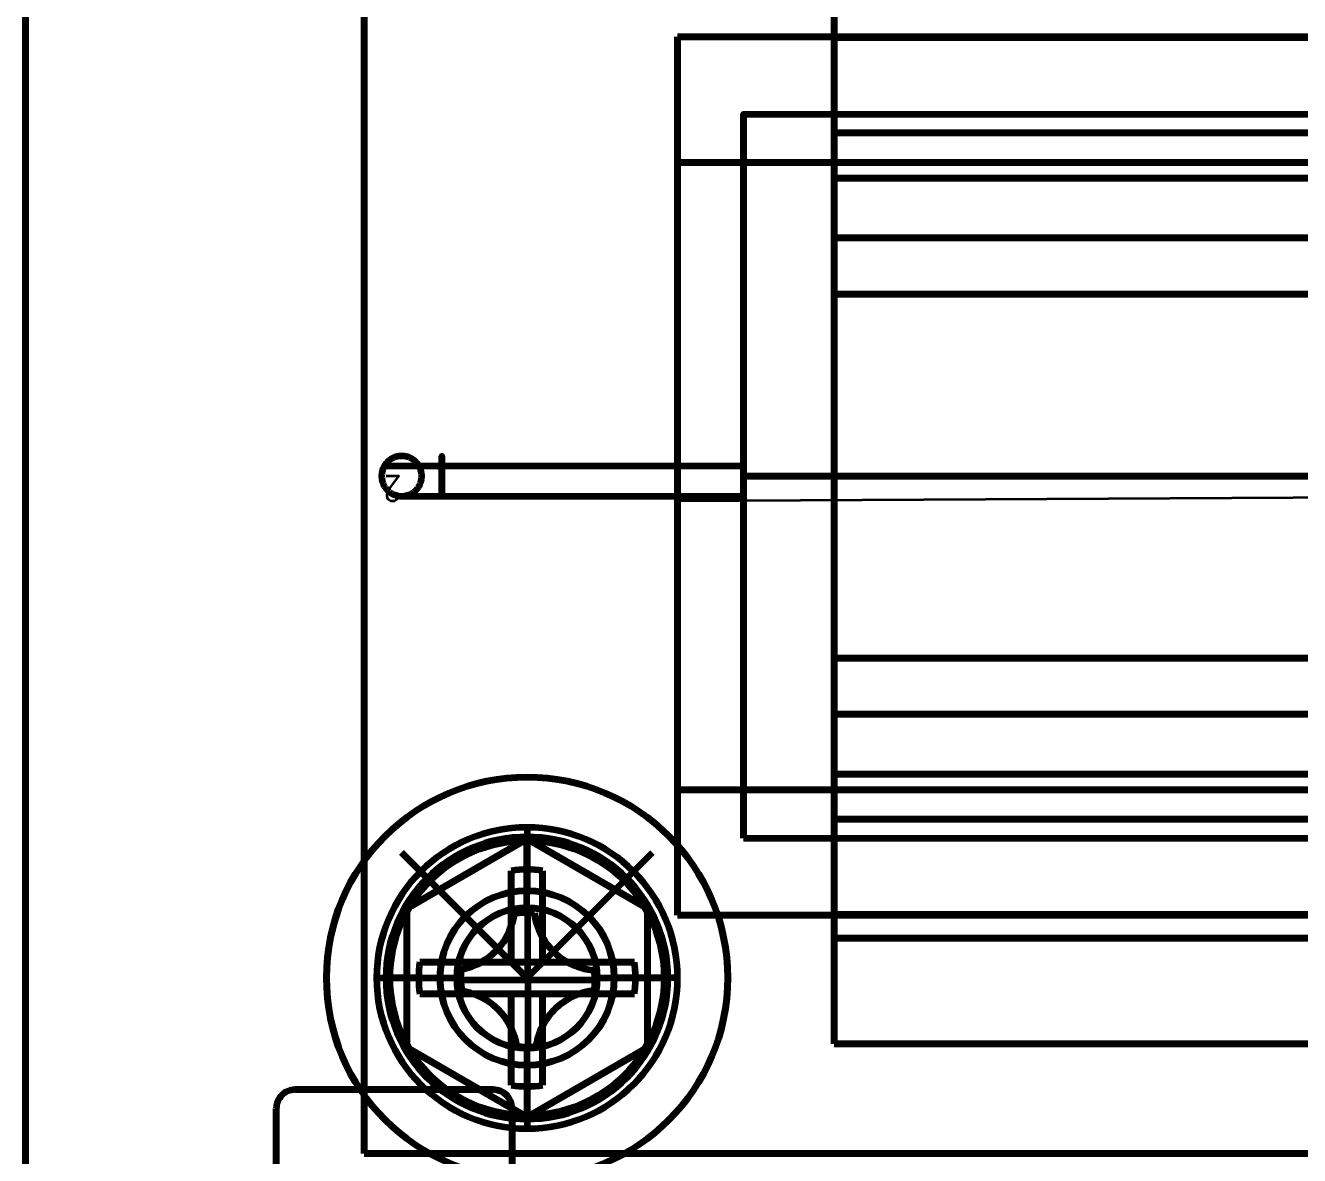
# Model space of a CAD drawing. Header units: inches. Extents: x -0.4 to 8, y -0.5 to 10.5.
# Drawn here: x 0 to 1.016, y 0.259 to 1.159 of the extents above; entities that cross this region are included whole.
import ezdxf

# ---------------------------------------------------------------- set-up
doc = ezdxf.new("R2010")
doc.units = ezdxf.units.IN
doc.header["$LTSCALE"] = 0.504853
doc.header["$MEASUREMENT"] = 0
for name, color, linetype in [('1', 7, 'Continuous'), ('135', 7, 'Continuous'), ('2', 7, 'Continuous'), ('3', 7, 'Continuous'), ('65', 7, 'Continuous'), ('75', 7, 'Continuous'), ('80', 7, 'Continuous')]:
    doc.layers.add(name, color=color, linetype=linetype)
doc.styles.get("Standard").update_dxf_attribs({"font": 'ROMANS.SHX'})

# ---------------------------------------------------------------- blocks, each defined once
blk = doc.blocks.new('H42')
at = {"color": 1, "linetype": 'Continuous', "lineweight": 211}
for p, q in [((0, 0.16, -0.062), (0, 0.16, -0.125)), ((0, 0.12, -0.125), (0, 0.0695, -0.0679)), ((0, 0.0695, -0.0679), (0, 0.0695, -0.062)), ((-0.16, 0, -0.125), (-0.16, 0, -0.062)), ((-0.12, 0, -0.125), (-0.0695, 0, -0.0679)), ((-0.0695, 0, -0.0679), (-0.0695, 0, -0.062)), ((0.12, 0, -0.125), (0.0695, 0, -0.0679)), ((0.0695, 0, -0.0679), (0.0695, 0, -0.062)), ((0.16, 0, -0.062), (0.16, 0, -0.125)), ((0, -0.0695, -0.0679), (0, -0.12, -0.125)), ((0, -0.0695, -0.062), (0, -0.0695, -0.0679)), ((0, -0.16, -0.062), (0, -0.16, -0.125))]:
    blk.add_line(p, q, dxfattribs=at)
at = {"color": 1, "linetype": 'Continuous', "lineweight": 211, "extrusion": (-1e-15, 0, -1)}
for centre, radius in [((0, 0, 0.125), 0.16), ((0, 0, 0.125), 0.12), ((0, 0, 0.125), 0.12), ((0, 0, 0.0679), 0.0695), ((0, 0, 0.062), 0.0695)]:
    blk.add_circle(centre, radius, dxfattribs=at)
at = {"color": 1, "linetype": 'Continuous', "lineweight": 211}
for centre, radius in [((0, 0, -0.062), 0.16), ((0, 0, -0.062), 0.16), ((0, 0, -0.125), 0.16), ((0, 0, -0.0679), 0.0695), ((0, 0, -0.062), 0.0695)]:
    blk.add_circle(centre, radius, dxfattribs=at)
at = {"layer": '2', "color": 1, "linetype": 'Continuous', "lineweight": 211}
blk.add_line((0, 0, -0.0899), (-0.1, 0.1, -0.1899), dxfattribs=at)
blk.add_point((0, 0, -0.0899), dxfattribs=at)
blk = doc.blocks.new('H54')
at = {"color": 1, "linetype": 'Continuous', "lineweight": 211}
for p, q in [((-0.000094, 0.056, -0.058687), (-0.000094, 0.1125, -0.125687)), ((-0.000094, 0.056, 0.124313), (-0.000094, 0.056, -0.058687)), ((0.00066, -0.001414, -0.060366), (0.00066, 0.052031, -0.125687)), ((0.016218, 0.026528, -0.099504), (0.016218, 0.026528, -0.125687)), ((-0.030601, 0.01635, -0.104312), (-0.030601, 0.01635, -0.125687)), ((-0.112594, 0, -0.125687), (-0.056094, 0, -0.058687)), ((-0.056094, 0, -0.058687), (-0.056094, 0, 0.124313)), ((0.055906, 0, 0.124313), (0.055906, 0, -0.058687)), ((0.055906, 0, -0.058687), (0.112406, 0, -0.125687)), ((-0.052784, -0.001414, -0.125687), (0.00066, -0.001414, -0.060366)), ((0.00066, -0.001414, -0.060366), (0.054105, -0.001414, -0.125687)), ((0.00066, -0.001414, -0.060366), (0.00066, -0.054858, -0.125687)), ((0.027414, -0.020292, -0.125687), (0.027414, -0.020292, -0.100386)), ((-0.018388, -0.03047, -0.102979), (-0.018388, -0.03047, -0.125687)), ((-0.000094, -0.056, 0.124313), (-0.000094, -0.056, -0.058687)), ((-0.000094, -0.056, -0.058687), (-0.000094, -0.1125, -0.125687))]:
    blk.add_line(p, q, dxfattribs=at)
for points in [[(-0.05216, 0.006728, -0.125687), (-0.04396, 0.00903, -0.116375), (-0.039138, 0.011099, -0.111356), (-0.030601, 0.01635, -0.104312), (-0.027233, 0.019125, -0.102703), (-0.024118, 0.02216, -0.102167), (-0.020301, 0.026691, -0.103218), (-0.017733, 0.030444, -0.105327), (-0.017367, 0.031042, -0.105742), (-0.015074, 0.035266, -0.109147), (-0.011026, 0.046991, -0.121227), (-0.010765, 0.048274, -0.12268), (-0.010334, 0.050888, -0.125687)], [(-0.05216, 0.006728, -0.125687), (-0.04396, 0.00903, -0.116375), (-0.039138, 0.011099, -0.111356), (-0.030601, 0.01635, -0.104312), (-0.027233, 0.019125, -0.102703), (-0.024118, 0.02216, -0.102167), (-0.020301, 0.026691, -0.103218), (-0.017733, 0.030444, -0.105327), (-0.017367, 0.031042, -0.105742), (-0.015074, 0.035266, -0.109147), (-0.011026, 0.046991, -0.121227), (-0.010765, 0.048274, -0.12268), (-0.010334, 0.050888, -0.125687)], [(0.006016, 0.051762, -0.125687), (0.006893, 0.046666, -0.119622), (0.008217, 0.04184, -0.114032), (0.009674, 0.037917, -0.109683), (0.012139, 0.032813, -0.104489), (0.014233, 0.029342, -0.101454), (0.016546, 0.0261, -0.099196), (0.019379, 0.022735, -0.097709), (0.021379, 0.020669, -0.097375), (0.023762, 0.01848, -0.097627), (0.027535, 0.015513, -0.099185), (0.032546, 0.012346, -0.102811), (0.037585, 0.00989, -0.107564), (0.045366, 0.0073, -0.116034), (0.053596, 0.005946, -0.125687)], [(0.006016, 0.051762, -0.125687), (0.006893, 0.046666, -0.119622), (0.008217, 0.04184, -0.114032), (0.009674, 0.037917, -0.109683), (0.012139, 0.032813, -0.104489), (0.014233, 0.029342, -0.101454), (0.016546, 0.0261, -0.099196), (0.019379, 0.022735, -0.097709), (0.021379, 0.020669, -0.097375), (0.023762, 0.01848, -0.097627), (0.027535, 0.015513, -0.099185), (0.032546, 0.012346, -0.102811), (0.037585, 0.00989, -0.107564), (0.045366, 0.0073, -0.116034), (0.053596, 0.005946, -0.125687)], [(0.053411, -0.010002, -0.125687), (0.046028, -0.011331, -0.117125), (0.040373, -0.013122, -0.110968), (0.03428, -0.015897, -0.105107), (0.027414, -0.020292, -0.100386)], [(0.053411, -0.010002, -0.125687), (0.046028, -0.011331, -0.117125), (0.040373, -0.013122, -0.110968), (0.03428, -0.015897, -0.105107), (0.027414, -0.020292, -0.100386)], [(-0.008408, -0.054083, -0.125687), (-0.010196, -0.046378, -0.116901), (-0.012699, -0.039921, -0.110182), (-0.014716, -0.03603, -0.10666), (-0.017123, -0.032216, -0.103837), (-0.020065, -0.028366, -0.101921), (-0.023633, -0.024527, -0.10135), (-0.027129, -0.021418, -0.102215), (-0.031382, -0.018305, -0.104637), (-0.035458, -0.015883, -0.107921), (-0.039755, -0.013832, -0.112041), (-0.044697, -0.01203, -0.117301), (-0.052034, -0.010334, -0.125687)], [(-0.008408, -0.054083, -0.125687), (-0.010196, -0.046378, -0.116901), (-0.012699, -0.039921, -0.110182), (-0.014716, -0.03603, -0.10666), (-0.017123, -0.032216, -0.103837), (-0.020065, -0.028366, -0.101921), (-0.023633, -0.024527, -0.10135), (-0.027129, -0.021418, -0.102215), (-0.031382, -0.018305, -0.104637), (-0.035458, -0.015883, -0.107921), (-0.039755, -0.013832, -0.112041), (-0.044697, -0.01203, -0.117301), (-0.052034, -0.010334, -0.125687)], [(0.027414, -0.020292, -0.100386), (0.022411, -0.024597, -0.099219), (0.019784, -0.027356, -0.099757), (0.01735, -0.03032, -0.101161), (0.013958, -0.035354, -0.104918), (0.011595, -0.03982, -0.109172), (0.008361, -0.048752, -0.118984), (0.0072, -0.054457, -0.125687)], [(0.027414, -0.020292, -0.100386), (0.022411, -0.024597, -0.099219), (0.019784, -0.027356, -0.099757), (0.01735, -0.03032, -0.101161), (0.013958, -0.035354, -0.104918), (0.011595, -0.03982, -0.109172), (0.008361, -0.048752, -0.118984), (0.0072, -0.054457, -0.125687)]]:
    blk.add_polyline3d(points, dxfattribs=at)
at = {"color": 1, "linetype": 'Continuous', "lineweight": 211, "extrusion": (-1e-15, 0, -1)}
for centre, radius in [((0.000094, 0, 0.125687), 0.1125), ((0.000094, 0, 0.058687), 0.056)]:
    blk.add_circle(centre, radius, dxfattribs=at)
at = {"color": 1, "linetype": 'Continuous', "lineweight": 211}
for centre in [(-0.000094, 0, 0.124313), (-0.000094, 0, -0.058687)]:
    blk.add_circle(centre, 0.056, dxfattribs=at)
at = {"color": 1, "linetype": 'Continuous', "lineweight": 211, "extrusion": (1e-15, -1e-15, -1)}
blk.add_arc((0.062154, 0.058081, 0.125687), 0.052316, 187.902683, 258.987718, dxfattribs=at)
at = {"color": 1, "linetype": 'Continuous', "lineweight": 211}
for centre, radius, start, end in [((0.00066, -0.001414, -0.125687), 0.053445, 84.249559, 101.871869), ((0.00066, -0.001414, -0.125687), 0.053445, 350.753146, 7.914989), ((0.00066, -0.001414, -0.125687), 0.053445, 180.000305, 189.60803), ((0.058967, -0.062022, -0.125687), 0.052316, 96.096776, 127.092837), ((0.00066, -0.001414, -0.125687), 0.053445, 260.23106, 277.028677)]:
    blk.add_arc(centre, radius, start, end, dxfattribs=at)
at = {"color": 1, "linetype": 'Continuous', "lineweight": 211, "extrusion": (0, 1e-15, -1)}
blk.add_arc((-0.057949, 0.058081, 0.125687), 0.052316, 274.772808, 353.062951, dxfattribs=at)
at = {"color": 1, "linetype": 'Continuous', "lineweight": 211, "extrusion": (4.5e-14, 0, -1)}
blk.add_arc((-0.00066, -0.001414, 0.125687), 0.053445, 0, 8.76173, dxfattribs=at)
at = {"color": 1, "linetype": 'Continuous', "lineweight": 211, "extrusion": (-1e-15, 1e-15, -1)}
blk.add_arc((0.060118, -0.062022, 0.125687), 0.052316, 98.888782, 171.272575, dxfattribs=at)
at = {"color": 1, "linetype": 'Continuous', "lineweight": 211, "extrusion": (-2e-15, 0, -1)}
blk.add_arc((-0.058967, -0.062022, 0.125687), 0.052316, 8.314552, 52.907206, dxfattribs=at)
at = {"layer": '2', "color": 3, "linetype": 'Continuous', "lineweight": 211}
blk.add_line((-0.000071, -0.000153, -0.029578), (-0.100071, 0.099847, -0.129578), dxfattribs=at)
blk.add_point((-0.000071, -0.000153, -0.029578), dxfattribs=at)
blk = doc.blocks.new('H70')
at = {"color": 1, "linetype": 'Continuous', "lineweight": 211}
for p, q in [((0.245, -3.250498, 0.374445), (0.245, -3.149502, 0.374445)), ((0.245, -3.250498, 0.374445), (0.245, -3.149502, 0.374445)), ((0.245, -3.362463, 0.486312), (0.245, -3.250498, 0.374445)), ((1.745, -3.250498, 0.374445), (0.245, -3.250498, 0.374445)), ((0.245, -3.250498, 0.374445), (1.745, -3.250498, 0.374445)), ((0.245, -3.362463, 0.486312), (0.245, -3.250498, 0.374445)), ((1.745, -3.326576, 0.380541), (0.245, -3.326576, 0.380541)), ((0.245, -3.326576, 0.380541), (1.745, -3.326576, 0.380541)), ((0.245, -3.410225, 0.56734), (0.245, -3.362463, 0.486312)), ((1.745, -3.362463, 0.486312), (0.245, -3.362463, 0.486312)), ((0.245, -3.362463, 0.486312), (1.745, -3.362463, 0.486312)), ((0.245, -3.410225, 0.56734), (0.245, -3.362463, 0.486312)), ((1.745, -3.410225, 0.56734), (0.245, -3.410225, 0.56734)), ((0.245, -3.410225, 0.56734), (1.745, -3.410225, 0.56734)), ((0.245, -3.455005, 0.607603), (1.745, -3.455005, 0.607603)), ((1.745, -3.455005, 0.607603), (0.245, -3.455005, 0.607603)), ((1.745, -3.6, 0.577), (0.245, -3.6, 0.577)), ((0.245, -3.744994, 0.607603), (1.745, -3.744994, 0.607603)), ((1.745, -3.744994, 0.607603), (0.245, -3.744994, 0.607603)), ((1.745, -3.789774, 0.567341), (0.245, -3.789774, 0.567341)), ((0.245, -3.837537, 0.486312), (0.245, -3.789775, 0.567341)), ((0.245, -3.789775, 0.567341), (1.745, -3.789775, 0.567341)), ((0.245, -3.837537, 0.486312), (0.245, -3.789775, 0.567341)), ((0.245, -3.949502, 0.374445), (0.245, -3.837537, 0.486312)), ((0.245, -3.949502, 0.374445), (0.245, -3.837537, 0.486312)), ((1.745, -3.837537, 0.486312), (0.245, -3.837537, 0.486312)), ((0.245, -3.837537, 0.486312), (1.745, -3.837537, 0.486312)), ((1.745, -3.873424, 0.380541), (0.245, -3.873424, 0.380541)), ((0.245, -3.873424, 0.380541), (1.745, -3.873424, 0.380541)), ((0.245, -4.052373, 0.374445), (0.245, -3.949502, 0.374445)), ((0.245, -3.949502, 0.374445), (1.745, -3.949502, 0.374445)), ((1.745, -3.949502, 0.374445), (0.245, -3.949502, 0.374445)), ((0.245, -4.052373, 0.374445), (0.245, -3.949502, 0.374445)), ((0.245, -3.968198, 0.312445), (0.245, -4.052373, 0.312445)), ((0.245, -3.968198, 0.312445), (0.245, -4.052373, 0.312445)), ((1.745, -3.968198, 0.312445), (0.245, -3.968198, 0.312445)), ((0.245, -3.968198, 0.312445), (1.745, -3.968198, 0.312445)), ((1.745, -4.052373, 0.312445), (0.245, -4.052373, 0.312445)), ((0.245, -4.052373, 0.312445), (0.245, -4.052373, 0.374445)), ((0.245, -4.052373, 0.312445), (1.745, -4.052373, 0.312445)), ((0.245, -4.052373, 0.312445), (0.245, -4.052373, 0.374445)), ((0.245, -4.052373, 0.374445), (1.745, -4.052373, 0.374445)), ((1.745, -4.052373, 0.374445), (0.245, -4.052373, 0.374445))]:
    blk.add_line(p, q, dxfattribs=at)
at = {"color": 1, "linetype": 'Continuous', "lineweight": 211, "extrusion": (-1, 0, 0)}
for centre, radius, start, end in [((3.231802, 0.412445, -0.245), 0.1, 269.999962, 341.395604), ((3.6, 0.2885, -0.245), 0.3505, 65.563846, 114.436279), ((3.968198, 0.412445, -0.245), 0.1, 198.604507, 270.000149)]:
    blk.add_arc(centre, radius, start, end, dxfattribs=at)
at = {"color": 1, "linetype": 'Continuous', "lineweight": 211, "extrusion": (-1, -5e-15, -1e-15)}
blk.add_arc((3.231802, 0.412445, -0.245), 0.1, 269.999962, 341.395604, dxfattribs=at)
at = {"color": 1, "linetype": 'Continuous', "lineweight": 211, "extrusion": (1, 0, 1e-15)}
blk.add_arc((-3.6, 0.2885, 0.245), 0.2885, 18.604519, 161.395452, dxfattribs=at)
at = {"color": 1, "linetype": 'Continuous', "lineweight": 211, "extrusion": (1, 0, 0)}
blk.add_arc((-3.6, 0.2885, 0.245), 0.2885, 18.604519, 161.395452, dxfattribs=at)
at = {"color": 1, "linetype": 'Continuous', "lineweight": 211, "extrusion": (-1, 1e-15, 1e-15)}
blk.add_arc((3.496373, 0.516561, -0.245), 0.1, 114.436333, 149.48299, dxfattribs=at)
at = {"color": 1, "linetype": 'Continuous', "lineweight": 211, "extrusion": (-1, 1.5e-14, 2.2e-14)}
blk.add_arc((3.496373, 0.516561, -0.245), 0.1, 114.436333, 149.48299, dxfattribs=at)
at = {"color": 1, "linetype": 'Continuous', "lineweight": 211, "extrusion": (-1, -2e-15, -1.6e-14)}
blk.add_arc((3.6, 0.2885, -0.245), 0.3505, 65.563846, 114.436279, dxfattribs=at)
at = {"color": 1, "linetype": 'Continuous', "lineweight": 211, "extrusion": (-1, -1e-15, 1e-15)}
blk.add_arc((3.703627, 0.516561, -0.245), 0.1, 30.517096, 65.563753, dxfattribs=at)
at = {"color": 1, "linetype": 'Continuous', "lineweight": 211, "extrusion": (-1, -1e-15, 7e-15)}
blk.add_arc((3.703627, 0.516561, -0.245), 0.1, 30.517096, 65.563753, dxfattribs=at)
at = {"color": 1, "linetype": 'Continuous', "lineweight": 211, "extrusion": (-1, 3e-15, 3e-15)}
blk.add_arc((3.968198, 0.412445, -0.245), 0.1, 198.604507, 270.000149, dxfattribs=at)
blk = doc.blocks.new('H12')
at = {"color": 1, "linetype": 'Continuous', "lineweight": 211}
for p, q in [((-0.096, 0.055426, 0.375), (0, 0.110851, 0.375)), ((0, 0.110851, 0.375), (-0.096, 0.055426, 0.375)), ((-0.096, 0.055426), (0, 0.110851)), ((-0.096, 0.055426), (0, 0.110851)), ((0, 0.110851, 0.375), (0.096, 0.055426, 0.375)), ((0, 0.110851), (0, 0.110851, 0.375)), ((0, 0.110851), (0.096, 0.055426)), ((0.096, 0.055426, 0.375), (0, 0.110851, 0.375)), ((0, 0.110851, 0.375), (0, 0.110851)), ((0, 0.110851), (0.096, 0.055426)), ((-0.096, -0.055426, 0.375), (-0.096, 0.055426, 0.375)), ((-0.096, 0.055426, 0.375), (-0.096, 0.055426)), ((-0.096, -0.055426), (-0.096, 0.055426)), ((-0.096, 0.055426), (-0.096, 0.055426, 0.375)), ((-0.096, 0.055426, 0.375), (-0.096, -0.055426, 0.375)), ((-0.096, -0.055426), (-0.096, 0.055426)), ((0, 0.056), (0, 0.056, 0.375)), ((0.096, -0.055426, 0.375), (0.096, 0.055426, 0.375)), ((0.096, 0.055426, 0.375), (0.096, 0.055426)), ((0.096, 0.055426), (0.096, -0.055426)), ((0.096, 0.055426, 0.375), (0.096, -0.055426, 0.375)), ((0.096, 0.055426), (0.096, -0.055426)), ((0.096, 0.055426), (0.096, 0.055426, 0.375)), ((-0.056, 0), (-0.056, 0, 0.375)), ((0.056, 0, 0.375), (0.056, 0)), ((0, -0.110851, 0.375), (-0.096, -0.055426, 0.375)), ((-0.096, -0.055426), (-0.096, -0.055426, 0.375)), ((-0.096, -0.055426, 0.375), (0, -0.110851, 0.375)), ((0, -0.110851), (-0.096, -0.055426)), ((0, -0.110851), (-0.096, -0.055426)), ((-0.096, -0.055426, 0.375), (-0.096, -0.055426)), ((0.096, -0.055426, 0.375), (0, -0.110851, 0.375)), ((0.096, -0.055426), (0, -0.110851)), ((0, -0.110851, 0.375), (0.096, -0.055426, 0.375)), ((0.096, -0.055426), (0, -0.110851)), ((0, -0.056), (0, -0.056, 0.375)), ((0.096, -0.055426), (0.096, -0.055426, 0.375)), ((0.096, -0.055426, 0.375), (0.096, -0.055426)), ((0, -0.110851, 0.375), (0, -0.110851)), ((0, -0.110851), (0, -0.110851, 0.375))]:
    blk.add_line(p, q, dxfattribs=at)
at = {"color": 1, "linetype": 'Continuous', "lineweight": 211, "extrusion": (0, 0, -1)}
blk.add_circle((0, 0), 0.056, dxfattribs=at)
at = {"color": 1, "linetype": 'Continuous', "lineweight": 211}
for centre in [(0, 0, 0.375), (0, 0, 0.375), (0, 0)]:
    blk.add_circle(centre, 0.056, dxfattribs=at)
at = {"layer": '2', "color": 3, "linetype": 'Continuous', "lineweight": 211}
blk.add_line((0, 0, 0.187527), (0.1, 0.1, 0.287527), dxfattribs=at)
blk.add_point((0, 0, 0.187527), dxfattribs=at)
blk = doc.blocks.new('25359')
at = {"color": 1, "linetype": 'Continuous', "lineweight": 211}
for p, q in [((5.662, -0.096), (5.662, -0.096, 0.127)), ((5.662, -0.096, 0.127), (5.662, -0.096)), ((5.85, -0.096, 0.127), (5.85, -0.096)), ((5.85, -0.096), (5.85, -0.096, 0.127)), ((5.835, -0.111, 0.127), (5.677, -0.111, 0.127)), ((5.677, -0.111), (5.677, -0.111, 0.127)), ((5.677, -0.111, 0.127), (5.835, -0.111, 0.127)), ((5.835, -0.111), (5.677, -0.111)), ((5.677, -0.111, 0.127), (5.677, -0.111)), ((5.835, -0.111), (5.677, -0.111)), ((5.835, -0.111), (5.835, -0.111, 0.127)), ((5.835, -0.111, 0.127), (5.835, -0.111))]:
    blk.add_line(p, q, dxfattribs=at)
for points in [[(5.662, -0.096, 0.127), (5.662, 0.21, 0.127), (5.85, 0.21, 0.127), (5.85, -0.096, 0.127)], [(5.85, -0.096, 0.127), (5.85, 0.21, 0.127), (5.662, 0.21, 0.127), (5.662, -0.096, 0.127)], [(5.662, -0.096, 0), (5.662, 0.21, 0), (5.85, 0.21, 0), (5.85, -0.096, 0)], [(5.662, -0.096, 0), (5.662, 0.21, 0), (5.85, 0.21, 0), (5.85, -0.096, 0)]]:
    blk.add_polyline3d(points, dxfattribs=at)
for centre, start, end in [((5.677, -0.096, 0.127), 180, 270), ((5.677, -0.096, 0.127), 180, 270), ((5.677, -0.096), 180, 270), ((5.677, -0.096), 180, 270), ((5.835, -0.096, 0.127), 270, 0), ((5.835, -0.096, 0.127), 270, 0), ((5.835, -0.096), 270, 0), ((5.835, -0.096), 270, 0)]:
    blk.add_arc(centre, 0.015, start, end, dxfattribs=at)
blk = doc.blocks.new('H18')
at = {"color": 1, "linetype": 'Continuous', "lineweight": 211}
for p, q in [((0, 0.1095, 0.475), (0, 0.1095, 0.521)), ((-0.012574, 0.0125, 0.535238), (-0.012574, 0.085476, 0.535238)), ((-0.012574, 0.085476, 0.535238), (-0.012574, 0.0125, 0.535238)), ((0.012426, 0.085498, 0.535238), (0.012426, 0.0125, 0.535238)), ((0.012426, 0.0125, 0.535238), (0.012426, 0.085498, 0.535238)), ((0, 0.056, 0.475), (0, 0.056, 0.225)), ((-0.085566, 0.0125, 0.5352), (0.085566, 0.0125, 0.5352)), ((0.085566, 0.0125, 0.5352), (-0.085566, 0.0125, 0.5352)), ((-0.012574, 0.0125, 0.554073), (-0.012574, 0.0125, 0.535238)), ((0.012426, 0.0125, 0.535238), (-0.012574, 0.0125, 0.535238)), ((-0.012574, 0.0125, 0.535238), (-0.012574, 0.0125, 0.554069)), ((-0.012574, 0.0125, 0.535238), (0.012426, 0.0125, 0.535238)), ((0.012426, 0.0125, 0.554078), (0.012426, 0.0125, 0.535238)), ((0.012426, 0.0125, 0.535238), (0.012426, 0.0125, 0.554083)), ((-0.1095, 0, 0.475), (-0.1095, 0, 0.521)), ((-0.056, 0, 0.475), (-0.056, 0, 0.225)), ((0.056, 0, 0.475), (0.056, 0, 0.225)), ((0.1095, 0, 0.521), (0.1095, 0, 0.475)), ((0.085566, -0.0125, 0.5352), (-0.085566, -0.0125, 0.5352)), ((-0.085566, -0.0125, 0.5352), (0.085566, -0.0125, 0.5352)), ((-0.012574, -0.0125, 0.535238), (-0.012574, -0.0125, 0.554073)), ((-0.012574, -0.085476, 0.535238), (-0.012574, -0.0125, 0.535238)), ((-0.012574, -0.0125, 0.554069), (-0.012574, -0.0125, 0.535238)), ((-0.012574, -0.0125, 0.535238), (0.012426, -0.0125, 0.535238)), ((0.012426, -0.0125, 0.535238), (-0.012574, -0.0125, 0.535238)), ((-0.012574, -0.0125, 0.535238), (-0.012574, -0.085476, 0.535238)), ((0.012426, -0.0125, 0.535238), (0.012426, -0.0125, 0.554078)), ((0.012426, -0.0125, 0.554083), (0.012426, -0.0125, 0.535238)), ((0.012426, -0.0125, 0.535238), (0.012426, -0.085498, 0.535238)), ((0.012426, -0.085498, 0.535238), (0.012426, -0.0125, 0.535238)), ((0, -0.056, 0.225), (0, -0.056, 0.475)), ((0, -0.1095, 0.475), (0, -0.1095, 0.521))]:
    blk.add_line(p, q, dxfattribs=at)
for points in [[(-0.012574, 0.085476, 0.535238), (-0.012574, 0.079041, 0.538149), (-0.012574, 0.072537, 0.540819), (-0.012574, 0.065615, 0.543372), (-0.012574, 0.058633, 0.545659), (-0.012574, 0.047163, 0.548813), (-0.012574, 0.03969, 0.550479), (-0.012574, 0.032106, 0.551866), (-0.012574, 0.026034, 0.55276), (-0.012574, 0.021778, 0.553274), (-0.012574, 0.020527, 0.553407), (-0.012574, 0.016575, 0.553776), (-0.012574, 0.013402, 0.554015), (-0.012574, 0.0125, 0.554073)], [(-0.012574, 0.085476, 0.535238), (-0.012574, 0.079041, 0.538149), (-0.012574, 0.072537, 0.540819), (-0.012574, 0.065615, 0.543372), (-0.012574, 0.058633, 0.545659), (-0.012574, 0.047163, 0.548813), (-0.012574, 0.03969, 0.550479), (-0.012574, 0.032106, 0.551866), (-0.012574, 0.026034, 0.55276), (-0.012574, 0.021778, 0.553274), (-0.012574, 0.020527, 0.553407), (-0.012574, 0.016575, 0.553776), (-0.012574, 0.013402, 0.554015), (-0.012574, 0.0125, 0.554073)], [(0.012426, 0.0125, 0.554083), (0.012426, 0.01546, 0.553875), (0.012426, 0.020617, 0.553407), (0.012426, 0.021523, 0.553311), (0.012426, 0.028929, 0.552367), (0.012426, 0.036074, 0.551188), (0.012426, 0.047202, 0.548813), (0.012426, 0.059973, 0.545252), (0.012426, 0.072563, 0.540819), (0.012426, 0.079064, 0.538149), (0.012426, 0.085498, 0.535238)], [(0.012426, 0.0125, 0.554083), (0.012426, 0.01546, 0.553875), (0.012426, 0.020617, 0.553407), (0.012426, 0.021523, 0.553311), (0.012426, 0.028929, 0.552367), (0.012426, 0.036074, 0.551188), (0.012426, 0.047202, 0.548813), (0.012426, 0.059973, 0.545252), (0.012426, 0.072563, 0.540819), (0.012426, 0.079064, 0.538149), (0.012426, 0.085498, 0.535238)], [(-0.012574, 0.0125, 0.554073), (-0.015065, 0.0125, 0.553901), (-0.019846, 0.0125, 0.553481), (-0.020572, 0.0125, 0.553407), (-0.024982, 0.0125, 0.5529), (-0.031273, 0.0125, 0.552005), (-0.039292, 0.0125, 0.550565), (-0.047183, 0.0125, 0.548813), (-0.055807, 0.0125, 0.54651), (-0.06435, 0.0125, 0.543813), (-0.07255, 0.0125, 0.540819), (-0.079093, 0.0125, 0.538131), (-0.085566, 0.0125, 0.5352)], [(-0.012574, 0.0125, 0.554073), (-0.015065, 0.0125, 0.553901), (-0.019846, 0.0125, 0.553481), (-0.020572, 0.0125, 0.553407), (-0.024982, 0.0125, 0.5529), (-0.031273, 0.0125, 0.552005), (-0.039292, 0.0125, 0.550565), (-0.047183, 0.0125, 0.548813), (-0.055807, 0.0125, 0.54651), (-0.06435, 0.0125, 0.543813), (-0.07255, 0.0125, 0.540819), (-0.079093, 0.0125, 0.538131), (-0.085566, 0.0125, 0.5352)], [(0.085566, 0.0125, 0.5352), (0.082523, 0.0125, 0.536612), (0.07255, 0.0125, 0.540819), (0.059958, 0.0125, 0.545252), (0.047183, 0.0125, 0.548813), (0.038709, 0.0125, 0.550681), (0.031321, 0.0125, 0.551997), (0.023713, 0.0125, 0.553056), (0.020572, 0.0125, 0.553407), (0.016371, 0.0125, 0.553797), (0.013138, 0.0125, 0.554037), (0.012426, 0.0125, 0.554083)], [(0.085566, 0.0125, 0.5352), (0.082523, 0.0125, 0.536612), (0.07255, 0.0125, 0.540819), (0.059958, 0.0125, 0.545252), (0.047183, 0.0125, 0.548813), (0.038709, 0.0125, 0.550681), (0.031321, 0.0125, 0.551997), (0.023713, 0.0125, 0.553056), (0.020572, 0.0125, 0.553407), (0.016371, 0.0125, 0.553797), (0.013138, 0.0125, 0.554037), (0.012426, 0.0125, 0.554083)], [(-0.085566, -0.0125, 0.5352), (-0.079093, -0.0125, 0.538131), (-0.07255, -0.0125, 0.540819), (-0.06435, -0.0125, 0.543813), (-0.055807, -0.0125, 0.54651), (-0.047183, -0.0125, 0.548813), (-0.039292, -0.0125, 0.550565), (-0.031273, -0.0125, 0.552005), (-0.024982, -0.0125, 0.5529), (-0.020572, -0.0125, 0.553407), (-0.019846, -0.0125, 0.553481), (-0.015065, -0.0125, 0.553901), (-0.012574, -0.0125, 0.554073)], [(-0.085566, -0.0125, 0.5352), (-0.079093, -0.0125, 0.538131), (-0.07255, -0.0125, 0.540819), (-0.06435, -0.0125, 0.543813), (-0.055807, -0.0125, 0.54651), (-0.047183, -0.0125, 0.548813), (-0.039292, -0.0125, 0.550565), (-0.031273, -0.0125, 0.552005), (-0.024982, -0.0125, 0.5529), (-0.020572, -0.0125, 0.553407), (-0.019846, -0.0125, 0.553481), (-0.015065, -0.0125, 0.553901), (-0.012574, -0.0125, 0.554073)], [(-0.012574, -0.0125, 0.554073), (-0.012574, -0.013402, 0.554015), (-0.012574, -0.016575, 0.553776), (-0.012574, -0.020527, 0.553407), (-0.012574, -0.021778, 0.553274), (-0.012574, -0.026034, 0.55276), (-0.012574, -0.032106, 0.551866), (-0.012574, -0.03969, 0.550479), (-0.012574, -0.047163, 0.548813), (-0.012574, -0.058633, 0.545659), (-0.012574, -0.065615, 0.543372), (-0.012574, -0.072537, 0.540819), (-0.012574, -0.079041, 0.538149), (-0.012574, -0.085476, 0.535238)], [(-0.012574, -0.0125, 0.554073), (-0.012574, -0.013402, 0.554015), (-0.012574, -0.016575, 0.553776), (-0.012574, -0.020527, 0.553407), (-0.012574, -0.021778, 0.553274), (-0.012574, -0.026034, 0.55276), (-0.012574, -0.032106, 0.551866), (-0.012574, -0.03969, 0.550479), (-0.012574, -0.047163, 0.548813), (-0.012574, -0.058633, 0.545659), (-0.012574, -0.065615, 0.543372), (-0.012574, -0.072537, 0.540819), (-0.012574, -0.079041, 0.538149), (-0.012574, -0.085476, 0.535238)], [(0.012426, -0.0125, 0.554083), (0.013138, -0.0125, 0.554037), (0.016371, -0.0125, 0.553797), (0.020572, -0.0125, 0.553407), (0.023713, -0.0125, 0.553056), (0.031321, -0.0125, 0.551997), (0.038709, -0.0125, 0.550681), (0.047183, -0.0125, 0.548813), (0.059958, -0.0125, 0.545252), (0.07255, -0.0125, 0.540819), (0.082523, -0.0125, 0.536612), (0.085566, -0.0125, 0.5352)], [(0.012426, -0.085498, 0.535238), (0.012426, -0.079064, 0.538149), (0.012426, -0.072563, 0.540819), (0.012426, -0.059973, 0.545252), (0.012426, -0.047202, 0.548813), (0.012426, -0.036074, 0.551188), (0.012426, -0.028929, 0.552367), (0.012426, -0.021523, 0.553311), (0.012426, -0.020617, 0.553407), (0.012426, -0.01546, 0.553875), (0.012426, -0.0125, 0.554083)], [(0.012426, -0.0125, 0.554083), (0.013138, -0.0125, 0.554037), (0.016371, -0.0125, 0.553797), (0.020572, -0.0125, 0.553407), (0.023713, -0.0125, 0.553056), (0.031321, -0.0125, 0.551997), (0.038709, -0.0125, 0.550681), (0.047183, -0.0125, 0.548813), (0.059958, -0.0125, 0.545252), (0.07255, -0.0125, 0.540819), (0.082523, -0.0125, 0.536612), (0.085566, -0.0125, 0.5352)], [(0.012426, -0.085498, 0.535238), (0.012426, -0.079064, 0.538149), (0.012426, -0.072563, 0.540819), (0.012426, -0.059973, 0.545252), (0.012426, -0.047202, 0.548813), (0.012426, -0.036074, 0.551188), (0.012426, -0.028929, 0.552367), (0.012426, -0.021523, 0.553311), (0.012426, -0.020617, 0.553407), (0.012426, -0.01546, 0.553875), (0.012426, -0.0125, 0.554083)]]:
    blk.add_polyline3d(points, dxfattribs=at)
at = {"color": 1, "linetype": 'Continuous', "lineweight": 211, "extrusion": (0, 0, -1)}
for centre, radius in [((0, 0, -0.521), 0.111346), ((0, 0, -0.521), 0.111345), ((0, 0, -0.475), 0.1095), ((0, 0, -0.521), 0.1095), ((0, 0, -0.475), 0.1095), ((0, 0, -0.225), 0.056)]:
    blk.add_circle(centre, radius, dxfattribs=at)
at = {"color": 1, "linetype": 'Continuous', "lineweight": 211}
for centre, radius in [((0, 0, 0.521), 0.1095), ((0, 0, 0.475), 0.056), ((0, 0, 0.475), 0.056), ((0, 0, 0.225), 0.056)]:
    blk.add_circle(centre, radius, dxfattribs=at)
at = {"color": 1, "linetype": 'Continuous', "lineweight": 211, "extrusion": (-1, 0, 0)}
blk.add_arc((0, 0.354861), 0.2, 115.593272, 123.829806, dxfattribs=at)
at = {"color": 1, "linetype": 'Continuous', "lineweight": 211}
for centre, radius, start, end in [((0, 0, 0.535238), 0.086396, 81.730414, 98.368234), ((0, 0, 0.535238), 0.086396, 81.730433, 98.368253), ((0, 0, 0.5352), 0.086474, 171.688681, 188.311134), ((0, 0, 0.5352), 0.086474, 171.688662, 188.311115), ((0, 0, 0.5352), 0.086474, 360, 8.311323), ((0, 0, 0.5352), 0.086474, 0, 8.311323), ((0, 0, 0.5352), 0.086474, 351.688681, 0.000004), ((0, 0, 0.5352), 0.086474, 351.688665, 359.999988), ((0, 0, 0.535238), 0.086396, 261.631736, 278.269556), ((0, 0, 0.535238), 0.086396, 261.631753, 278.269572)]:
    blk.add_arc(centre, radius, start, end, dxfattribs=at)
at = {"color": 1, "linetype": 'Continuous', "lineweight": 211, "extrusion": (0, -1, 0)}
for start, end in [(115.618146, 123.829804), (56.170211, 64.381869)]:
    blk.add_arc((0, 0.354861), 0.2, start, end, dxfattribs=at)
at = {"color": 1, "linetype": 'Continuous', "lineweight": 211, "extrusion": (1, 1e-15, 0)}
blk.add_arc((0, 0.354861), 0.2, 115.593273, 123.829807, dxfattribs=at)
at = {"layer": '2', "color": 3, "linetype": 'Continuous', "lineweight": 211}
blk.add_line((0, 0, 0.35), (0.1, 0.1, 0.45), dxfattribs=at)
blk.add_point((0, 0, 0.35), dxfattribs=at)
blk = doc.blocks.new('H34')
at = {"color": 1, "linetype": 'Continuous', "lineweight": 211}
for p, q in [((-0.13, 0.13, 0.475), (-0.13, -4.14, 0.475)), ((-0.13, -4.14, 0.375), (-0.13, 0.13, 0.375)), ((-0.13, -4.14, 0.475), (-0.13, 0.13, 0.475)), ((-0.13, 0.13, 0.375), (-0.13, -4.14, 0.375)), ((1.87, -3.25, 0.375), (0.12, -3.25, 0.375)), ((0.12, -3.25, 0.375), (1.87, -3.25, 0.375)), ((0.12, -3.25, 0.375), (0.12, -3.95, 0.375)), ((0.12, -3.35, 0.475), (0.12, -3.25, 0.375)), ((0.12, -3.35, 0.475), (0.12, -3.25, 0.375)), ((0.12, -3.25, 0.375), (0.12, -3.95, 0.375)), ((1.87, -3.35, 0.475), (0.12, -3.35, 0.475)), ((0.12, -3.35, 0.475), (1.87, -3.35, 0.475)), ((0.12, -3.85, 0.475), (0.12, -3.35, 0.475)), ((0.12, -3.85, 0.475), (0.12, -3.35, 0.475)), ((0.12, -3.85, 0.475), (1.87, -3.85, 0.475)), ((1.87, -3.85, 0.475), (0.12, -3.85, 0.475)), ((0.12, -3.95, 0.375), (0.12, -3.85, 0.475)), ((0.12, -3.95, 0.375), (0.12, -3.85, 0.475)), ((0, -3.9305, 0.375), (0, -3.9305, 0.475)), ((1.87, -3.95, 0.375), (0.12, -3.95, 0.375)), ((0.12, -3.95, 0.375), (1.87, -3.95, 0.375)), ((-0.0695, -4, 0.375), (-0.0695, -4, 0.475)), ((0.0695, -4, 0.375), (0.0695, -4, 0.475)), ((0, -4.0695, 0.475), (0, -4.0695, 0.375)), ((-0.13, -4.14, 0.375), (2.14, -4.14, 0.375)), ((-0.13, -4.14, 0.475), (-0.13, -4.14, 0.375)), ((2.14, -4.14, 0.475), (-0.13, -4.14, 0.475)), ((2.14, -4.14, 0.375), (-0.13, -4.14, 0.375)), ((-0.13, -4.14, 0.375), (-0.13, -4.14, 0.475)), ((-0.13, -4.14, 0.475), (2.14, -4.14, 0.475))]:
    blk.add_line(p, q, dxfattribs=at)
at = {"color": 1, "linetype": 'Continuous', "lineweight": 211, "extrusion": (0, 0, -1)}
for centre in [(0, -4, -0.475), (0, -4, -0.375)]:
    blk.add_circle(centre, 0.0695, dxfattribs=at)
at = {"color": 1, "linetype": 'Continuous', "lineweight": 211}
for centre in [(0, -4, 0.375), (0, -4, 0.475)]:
    blk.add_circle(centre, 0.0695, dxfattribs=at)
blk = doc.blocks.new('30465')
at = {"color": 1, "linetype": 'Continuous', "lineweight": 211}
for p, q in [((1.9275, 0.2885, 0.2885), (0.2725, 0.2885, 0.2885)), ((1.9275, 0.2885, 0.2885), (0.2725, 0.2885, 0.2885)), ((1.9275, 0.2885, 0.2885), (0.2725, 0.2885, 0.2885)), ((0.2725, 0, 0.577), (1.9275, 0, 0.577)), ((1.9275, 0), (0.2725, 0)), ((0.2725, 0, 0.577), (1.9275, 0, 0.577)), ((1.9275, 0), (0.2725, 0)), ((0.2725, 0, 0.577), (1.9275, 0, 0.577)), ((1.9275, 0), (0.2725, 0)), ((1.9275, -0.2885, 0.2885), (0.2725, -0.2885, 0.2885)), ((1.9275, -0.2885, 0.2885), (0.2725, -0.2885, 0.2885)), ((1.9275, -0.2885, 0.2885), (0.2725, -0.2885, 0.2885))]:
    blk.add_line(p, q, dxfattribs=at)
at = {"color": 1, "linetype": 'Continuous', "lineweight": 211, "extrusion": (1, 0, 0)}
blk.add_circle((0, 0.2885, 1.9275), 0.2885, dxfattribs=at)
blk.add_circle((0, 0.2885, 1.9275), 0.2885, dxfattribs=at)
blk.add_circle((0, 0.2885, 1.9275), 0.2885, dxfattribs=at)
blk.add_circle((0, 0.2885, 1.9275), 0.2885, dxfattribs=at)
at = {"layer": '1', "color": 2, "linetype": 'Continuous', "lineweight": 211}
for points, weights, knots in [([(2.2, 0.016, -0.082), (2.2, 0.016, 0.08725), (2.2, 0.016, 0.2565), (2.2, 0.016, 0.2885), (2.168, 0.016, 0.2885), (2.04775, 0.016, 0.2885), (1.9275, 0.016, 0.2885)], [1, 1, 1, 0.707106781187, 1, 1, 1], [0, 0, 0, 0.5422465, 0.5422465, 0.61474067, 0.61474067, 1, 1, 1]), ([(1.9275, 0.016, 0.2885), (1.9275, 0.016, 0.260787), (1.9275, -0.008, 0.274644), (1.9275, -0.032, 0.2885), (1.9275, -0.008, 0.302356), (1.9275, 0.016, 0.316213), (1.9275, 0.016, 0.2885)], [1, 0.5, 1, 0.5, 1, 0.5, 1], [0, 0, 0, 0.33333333, 0.33333333, 0.66666667, 0.66666667, 1, 1, 1]), ([(2.168, 0.016, 0.2885), (2.168, 0.016, 0.316213), (2.168, -0.008, 0.302356), (2.168, -0.032, 0.2885), (2.168, -0.008, 0.274644), (2.168, 0.016, 0.260787), (2.168, 0.016, 0.2885)], [1, 0.5, 1, 0.5, 1, 0.5, 1], [0, 0, 0, 0.33333333, 0.33333333, 0.66666667, 0.66666667, 1, 1, 1]), ([(2.2, 0.016, 0.2565), (2.227713, 0.016, 0.2565), (2.213856, -0.008, 0.2565), (2.2, -0.032, 0.2565), (2.186144, -0.008, 0.2565), (2.172287, 0.016, 0.2565), (2.2, 0.016, 0.2565)], [1, 0.5, 1, 0.5, 1, 0.5, 1], [0, 0, 0, 0.33333333, 0.33333333, 0.66666667, 0.66666667, 1, 1, 1]), ([(2.2, 0.016, -0.082), (2.227713, 0.016, -0.082), (2.213856, -0.008, -0.082), (2.2, -0.032, -0.082), (2.186144, -0.008, -0.082), (2.172287, 0.016, -0.082), (2.2, 0.016, -0.082)], [1, 0.5, 1, 0.5, 1, 0.5, 1], [0, 0, 0, 0.33333333, 0.33333333, 0.66666667, 0.66666667, 1, 1, 1]), ([(1.9275, -0.008, 0.302356), (2.04775, -0.008, 0.302356), (2.168, -0.008, 0.302356), (2.213856, -0.008, 0.302356), (2.213856, -0.008, 0.2565), (2.213856, -0.008, 0.08725), (2.213856, -0.008, -0.082)], [1, 1, 1, 0.707106781187, 1, 1, 1], [0, 0, 0, 0.38525933, 0.38525933, 0.4577535, 0.4577535, 1, 1, 1]), ([(1.9275, -0.008, 0.274644), (2.04775, -0.008, 0.274644), (2.168, -0.008, 0.274644), (2.186144, -0.008, 0.274644), (2.186144, -0.008, 0.2565), (2.186144, -0.008, 0.08725), (2.186144, -0.008, -0.082)], [1, 1, 1, 0.707106781187, 1, 1, 1], [0, 0, 0, 0.38525933, 0.38525933, 0.4577535, 0.4577535, 1, 1, 1])]:
    blk.add_rational_spline(points, weights, degree=2, knots=knots, dxfattribs=at)
at = {"layer": '3', "color": 2, "linetype": 'Continuous', "lineweight": 211, "char_height": 0.02, "attachment_point": 1}
for s, insert in [('{\\W210.000000;1}', (0, 0.02)), ('{\\W0.852075;2}', (2.2, 0.02))]:
    blk.add_mtext(s, dxfattribs=dict(at, insert=insert))

msp = doc.modelspace()

# ---------------------------------------------------------------- linework, layer by layer
at = {"layer": '135', "color": 1, "linetype": 'Continuous', "lineweight": 211}
for points in [[(0.19, 0, 0.641), (0, 0.19, 0.641), (0, 7.14, 0.641), (0.0001, 7.14, 0.641)], [(0.0001, 7.14, 0), (0, 7.14, 0), (0, 0.19, 0), (0.19, 0, 0)], [(0.19, 0, 0.641), (0, 0.19, 0.641), (0, 7.14, 0.641), (0.0001, 7.14, 0.641)], [(0.0001, 7.14, 0), (0, 7.14, 0), (0, 0.19, 0), (0.19, 0, 0)], [(0.19, 0, -0.418), (0, 0.19, -0.418), (0, 7.14, -0.418), (0.0001, 7.14, -0.418)], [(0.0001, 7.14, -0.062), (0, 7.14, -0.062), (0, 0.19, -0.062), (0.19, 0, -0.062)], [(0.19, 0, -0.418), (0, 0.19, -0.418), (0, 7.14, -0.418), (0.0001, 7.14, -0.418)], [(0.0001, 7.14, -0.062), (0, 7.14, -0.062), (0, 0.19, -0.062), (0.19, 0, -0.062)]]:
    msp.add_polyline3d(points, dxfattribs=at)

# ---------------------------------------------------------------- block references
at = {"layer": '65', "color": 8, "linetype": 'Continuous', "lineweight": 211, "rotation": 180}
msp.add_blockref('30465', (2.5, 0.8), dxfattribs=at)
at = {"layer": '75', "color": 8, "linetype": 'Continuous', "lineweight": 211, "rotation": 180}
msp.add_blockref('25359', (6.05, 0.2), dxfattribs=at)
at = {"layer": '80', "color": 8, "linetype": 'Continuous', "lineweight": 211}
for name, p in [('H34', (0.4, 4.4)), ('H70', (0.4, 4.4)), ('H42', (0.4, 0.4)), ('H54', (0.4, 0.4)), ('H18', (0.4, 0.4)), ('H12', (0.4, 0.4))]:
    msp.add_blockref(name, p, dxfattribs=at)

doc.saveas('drawing.dxf')
